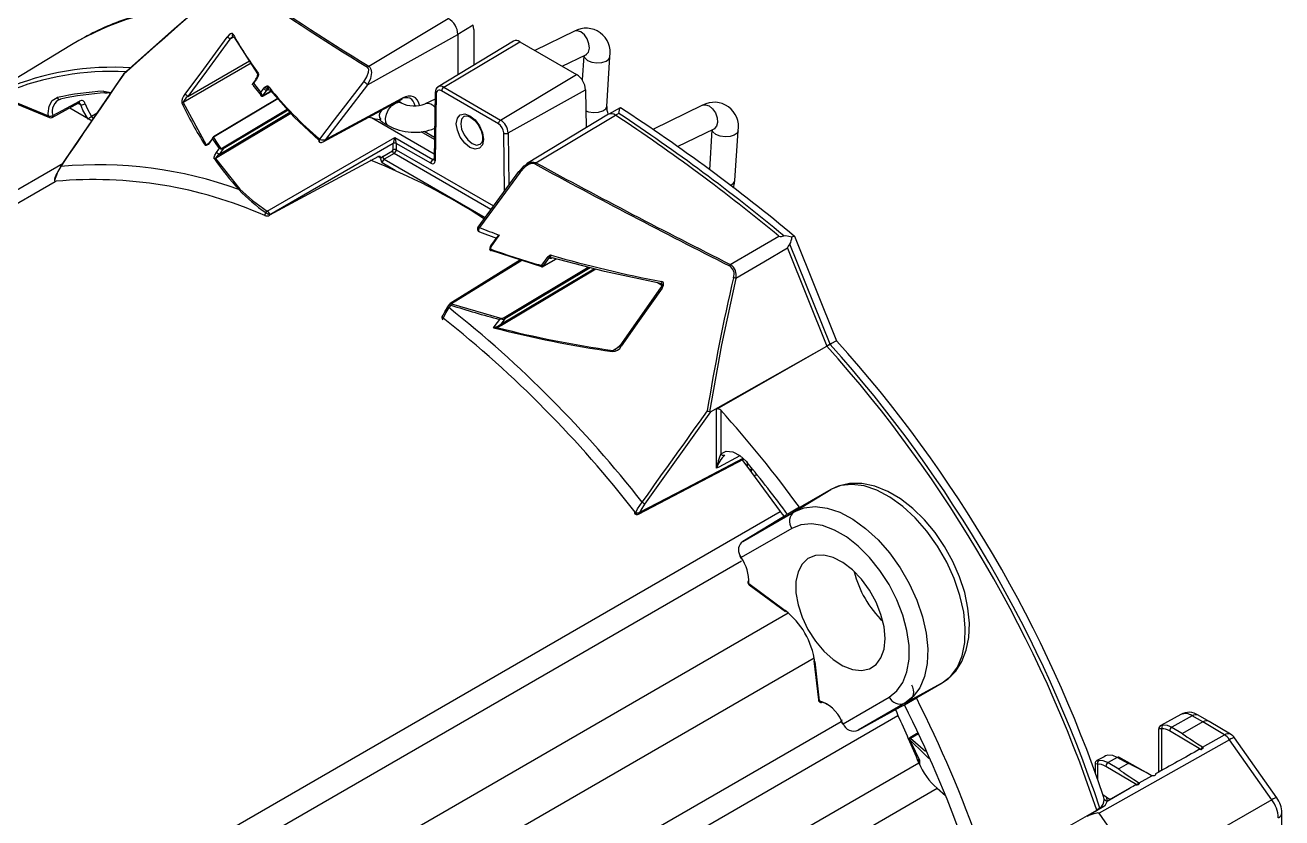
# Model space of a CAD drawing. Extents: x 6 to 134, y 1 to 99.
# Drawn here: x 29.22 to 35.22, y 20.94 to 24.72 of the extents above; entities that cross this region are included whole.
import ezdxf

# ---------------------------------------------------------------- set-up
doc = ezdxf.new("R2010")
doc.units = 0
doc.header["$MEASUREMENT"] = 0
doc.layers.add('OBJECT', color=7, linetype='CONTINUOUS')

msp = doc.modelspace()

# ---------------------------------------------------------------- linework, layer by layer
at = {"layer": 'OBJECT'}
for p, q in [((30.8625, 24.5231), (31.242, 24.7504)), ((31.3611, 24.7193), (31.2874, 24.6753)), ((31.3639, 24.6993), (31.3611, 24.7193)), ((29.5066, 24.6611), (29.4912, 24.6526)), ((30.2204, 24.6632), (30.2004, 24.6524)), ((30.3335, 24.4878), (30.2203, 24.6634)), ((30.8565, 24.4351), (31.2874, 24.6753)), ((31.5528, 24.643), (31.1944, 24.4258)), ((31.2202, 24.4234), (31.5831, 24.6403)), ((31.2874, 24.6753), (31.2874, 24.4822)), ((31.3639, 24.6993), (31.3639, 24.5285)), ((31.5831, 24.6403), (31.8544, 24.4836)), ((31.8436, 24.6904), (31.6553, 24.5986)), ((29.445, 24.6259), (28.9539, 24.3282)), ((30.3012, 24.5379), (29.9768, 24.3507)), ((29.9989, 24.3797), (30.2935, 24.5498)), ((31.7859, 24.5232), (31.8984, 24.5781)), ((31.8881, 24.573), (31.8806, 24.4581)), ((31.9977, 24.3319), (32.013, 24.5687)), ((29.3926, 24.043), (29.6975, 24.4896)), ((31.4915, 24.2668), (31.8544, 24.4836)), ((30.3094, 24.4388), (30.3247, 24.4596)), ((30.3097, 24.4337), (30.3497, 24.3832)), ((30.3733, 24.4065), (30.3561, 24.3832)), ((30.3574, 24.3812), (30.3972, 24.4034)), ((30.3585, 24.3835), (30.3946, 24.4036)), ((30.3842, 24.4125), (30.3733, 24.4065)), ((30.385, 24.4147), (30.3791, 24.411)), ((30.3832, 24.428), (30.3871, 24.4231)), ((30.8565, 24.4351), (30.656, 24.1739)), ((31.4811, 24.2485), (31.2098, 24.4052)), ((31.2202, 24.4234), (31.4915, 24.2668)), ((31.5276, 24.205), (31.8968, 24.411)), ((31.8968, 24.411), (31.8996, 24.2295)), ((29.1535, 24.3618), (29.3348, 24.2866)), ((29.1583, 24.3541), (29.3396, 24.2788)), ((29.3523, 24.2795), (29.4798, 24.348)), ((29.4896, 24.3396), (29.4752, 24.3455)), ((29.9768, 24.3507), (30.0875, 24.149)), ((30.4284, 24.3689), (30.1227, 24.1863)), ((30.4294, 24.3678), (30.1252, 24.1861)), ((30.6444, 24.1624), (31.0192, 24.364)), ((30.656, 24.1739), (31.0225, 24.3709)), ((31.0173, 24.3492), (31.0049, 24.3563)), ((31.1794, 24.3666), (31.1316, 24.3433)), ((31.1799, 24.3973), (31.175, 24.0786)), ((31.1843, 24.391), (31.1794, 24.0722)), ((29.436, 24.3244), (29.5427, 24.2628)), ((29.5675, 24.2992), (29.5405, 24.2833)), ((29.5405, 24.2833), (29.5491, 24.2712)), ((30.4907, 24.2985), (30.1313, 24.0838)), ((30.1485, 24.1023), (30.4859, 24.3039)), ((30.1644, 24.1347), (30.4727, 24.3189)), ((30.4774, 24.3135), (30.168, 24.1286)), ((30.9223, 24.3108), (30.9213, 24.3113)), ((32.0066, 24.2944), (31.6156, 24.0573)), ((31.6595, 24.063), (32.04, 24.2898)), ((32.0621, 24.3248), (32.0074, 24.2948)), ((32.0552, 24.2983), (32.04, 24.2898)), ((32.4553, 24.3373), (32.2175, 24.2214)), ((31.1754, 24.1039), (30.8755, 24.277)), ((30.93, 24.2552), (30.9282, 24.2564)), ((30.93, 24.2552), (30.9548, 24.2409)), ((32.3358, 24.14), (32.5101, 24.225)), ((30.1024, 24.1578), (30.1217, 24.1841)), ((30.3779, 23.8323), (30.9867, 24.1837)), ((30.6275, 24.1621), (30.6271, 24.1624)), ((30.629, 24.175), (30.63, 24.1744)), ((30.9867, 24.1837), (31.1686, 24.0787)), ((31.1765, 24.1741), (31.1125, 24.2111)), ((31.1264, 24.2135), (31.1767, 24.1844)), ((31.5107, 23.9295), (31.5066, 24.2049)), ((31.5276, 24.205), (31.5313, 23.9577)), ((32.4997, 24.2199), (32.4874, 24.0294)), ((32.6093, 23.9788), (32.6247, 24.2156)), ((30.0875, 24.149), (30.0974, 24.1549)), ((30.168, 24.1286), (30.1485, 24.1023)), ((30.9796, 24.1551), (30.3906, 23.8151)), ((30.9297, 24.0925), (30.9761, 24.1193)), ((30.9832, 24.107), (30.9368, 24.0802)), ((30.9761, 24.1193), (30.9796, 24.1253)), ((30.9796, 24.1253), (30.9796, 24.1551)), ((31.4454, 23.8402), (30.9832, 24.107)), ((31.1582, 24.0604), (30.9937, 24.1554)), ((30.9937, 24.1551), (30.9937, 24.1252)), ((30.9937, 24.1252), (31.4579, 23.8572)), ((31.3949, 24.1511), (31.3964, 24.152)), ((20.8866, 19.1435), (29.405, 24.0611)), ((30.1313, 24.0838), (30.248, 23.9376)), ((30.9085, 24.0931), (30.3897, 23.8128)), ((30.9191, 24.0866), (30.9052, 24.0924)), ((30.9191, 24.0824), (30.9191, 24.0866)), ((30.9892, 24.0257), (30.926, 24.0621)), ((30.9368, 24.0802), (31.4179, 23.8025)), ((31.1686, 24.0787), (31.1751, 24.0827)), ((29.372, 24.0039), (29.3754, 24.0117)), ((31.5774, 24.0208), (31.3837, 23.7557)), ((20.9051, 19.0892), (29.3664, 23.9739)), ((30.3718, 23.8248), (30.3712, 23.8252)), ((30.3777, 23.8324), (30.3779, 23.8323)), ((31.3834, 23.7559), (31.3835, 23.756)), ((31.3912, 23.734), (31.4713, 23.703)), ((31.4453, 23.6673), (31.475, 23.7081)), ((33.0957, 23.2125), (32.8951, 23.711)), ((31.6883, 23.5666), (31.4473, 23.6439)), ((32.8604, 23.6553), (33.0485, 23.188)), ((33.0635, 23.1969), (32.8711, 23.6748)), ((31.5871, 23.5991), (31.2503, 23.3908)), ((31.5928, 23.5972), (31.258, 23.3902)), ((31.5089, 23.3249), (31.9095, 23.5642)), ((31.919, 23.5617), (31.5125, 23.3188)), ((31.6908, 23.5663), (31.7583, 23.6039)), ((31.6919, 23.5686), (31.7562, 23.6045)), ((31.7372, 23.6086), (31.7346, 23.6071)), ((31.4929, 23.2924), (31.9361, 23.5572)), ((31.9457, 23.5547), (31.4965, 23.2863)), ((32.2604, 23.4775), (32.2393, 23.4897)), ((31.2463, 23.3867), (31.2373, 23.3744)), ((31.254, 23.384), (31.2451, 23.3717)), ((31.2461, 23.3869), (31.2461, 23.3868)), ((31.258, 23.3902), (31.4978, 23.3206)), ((31.2147, 23.3239), (31.2172, 23.3222)), ((31.5125, 23.3188), (31.4929, 23.2924)), ((32.0265, 23.1674), (32.0575, 23.1865)), ((32.4935, 22.8755), (33.0485, 23.188)), ((33.0671, 23.1988), (33.0485, 23.188)), ((33.0635, 23.1969), (33.0485, 23.188)), ((33.0637, 23.1965), (33.0485, 23.188)), ((33.0637, 23.1965), (33.0671, 23.1988)), ((33.0671, 23.1988), (33.0678, 23.1991)), ((32.4935, 22.8755), (32.1777, 22.4351)), ((32.5213, 22.6056), (32.5213, 22.8874)), ((32.5423, 22.8819), (32.5423, 22.675)), ((32.6322, 22.6656), (32.5319, 22.6112)), ((32.1486, 22.387), (32.6529, 22.6503)), ((32.5319, 22.6112), (32.5213, 22.6056)), ((32.6697, 22.6116), (32.6697, 22.6289)), ((32.6907, 22.6028), (32.6919, 22.6034)), ((32.6891, 22.5971), (32.6848, 22.5919)), ((32.6945, 22.6001), (32.6891, 22.5971)), ((32.7135, 22.5766), (32.7013, 22.57)), ((33.0666, 22.5039), (32.879, 22.3956)), ((32.8927, 22.3985), (33.0666, 22.5039)), ((22.3187, 16.3338), (32.8256, 22.3993)), ((32.6466, 22.2564), (32.8927, 22.3985)), ((32.862, 22.387), (32.6466, 22.2564)), ((32.918, 22.4194), (32.862, 22.387)), ((32.9025, 22.41), (32.918, 22.4194)), ((32.8804, 22.3187), (32.639, 22.1793)), ((32.633, 22.1902), (32.639, 22.1793)), ((22.4274, 16.2683), (32.6402, 22.164)), ((32.6753, 22.0559), (32.8486, 21.9278)), ((32.677, 22.05), (32.8503, 21.9218)), ((22.7061, 16.0518), (32.8638, 21.9157)), ((22.7894, 15.8141), (32.9877, 21.7014)), ((32.9863, 21.6863), (33.0073, 21.5011)), ((32.9906, 21.6819), (33.0116, 21.4967)), ((33.4202, 21.4848), (33.5985, 21.5826)), ((33.4353, 21.4884), (33.5985, 21.5826)), ((33.1251, 21.3871), (33.345, 21.514)), ((33.1977, 21.3563), (33.3996, 21.4671)), ((33.4202, 21.4848), (33.1978, 21.3563)), ((33.1978, 21.3563), (33.3997, 21.4671)), ((33.3997, 21.4671), (33.4189, 21.4777)), ((33.4189, 21.4777), (33.4749, 21.51)), ((33.4749, 21.51), (33.4605, 21.5021)), ((22.2744, 15.011), (33.3873, 21.4263)), ((34.7364, 21.4308), (34.6415, 21.3787)), ((34.7905, 21.425), (34.6937, 21.3711)), ((34.842, 21.3953), (34.7905, 21.425)), ((34.8712, 21.3979), (34.8197, 21.4276)), ((22.5115, 15.2761), (33.1163, 21.3981)), ((33.1151, 21.4004), (33.1224, 21.3863)), ((33.4828, 21.3441), (33.443, 21.3199)), ((34.6298, 21.3594), (34.6298, 21.1556)), ((34.6417, 21.3785), (34.6519, 21.3817)), ((34.6466, 21.165), (34.6466, 21.362)), ((34.8315, 21.2638), (34.6827, 21.3527)), ((34.6937, 21.3711), (34.7443, 21.3408)), ((34.842, 21.3953), (34.7443, 21.3408)), ((34.9448, 21.3342), (34.842, 21.3953)), ((34.9741, 21.3367), (34.8714, 21.3977)), ((33.4474, 21.3187), (33.4845, 21.3406)), ((33.4474, 21.3187), (33.5191, 21.256)), ((34.9691, 21.3108), (34.3462, 20.9596)), ((34.8403, 21.2752), (34.9448, 21.3342)), ((35.1712, 21.0246), (34.9691, 21.3108)), ((35.1946, 21.0335), (34.9925, 21.3197)), ((34.3701, 21.2297), (34.336, 21.211)), ((34.4336, 21.2262), (34.3896, 21.2017)), ((34.4861, 21.1969), (34.4336, 21.2262)), ((34.5971, 21.1397), (34.4408, 21.227)), ((34.8391, 21.2761), (34.8403, 21.2752)), ((22.3357, 14.7632), (33.4868, 21.2006)), ((33.4862, 21.2139), (33.4862, 21.2022)), ((33.4906, 21.213), (33.4906, 21.192)), ((34.3275, 21.1973), (34.3275, 21.1547)), ((34.3402, 21.1205), (34.3402, 21.1933)), ((34.5264, 21.0951), (34.3786, 21.1833)), ((34.3896, 21.2017), (34.4403, 21.1714)), ((34.4861, 21.1969), (34.4403, 21.1714)), ((34.5351, 21.1067), (34.5375, 21.1045)), ((34.5375, 21.1045), (34.5987, 21.139)), ((34.5987, 21.139), (34.5953, 21.1403)), ((28.7786, 18.3107), (33.5738, 21.0789)), ((33.5738, 21.0789), (33.6144, 21.0445)), ((34.3646, 21.0499), (34.3796, 21.0383)), ((34.3846, 21.0183), (34.4949, 21.0805)), ((34.4022, 21.0289), (34.4949, 21.0805)), ((34.3525, 20.9851), (34.3354, 20.975)), ((34.3707, 21.0266), (34.3671, 21.0392)), ((34.3846, 21.0183), (34.3748, 20.9954)), ((34.3796, 21.0383), (34.3846, 21.0183)), ((34.3796, 21.0383), (34.3952, 21.029)), ((34.3952, 21.029), (34.4022, 21.0289)), ((35.1712, 21.0246), (34.5511, 20.6694)), ((34.2899, 20.9459), (34.3354, 20.975)), ((34.5511, 20.6694), (34.3462, 20.9596)), ((35.2185, 20.7787), (35.2185, 20.962))]:
    msp.add_line(p, q, dxfattribs=at)
at = {"layer": 'OBJECT', "flags": 128}
for points in [[(29.6933, 24.4877), (29.9347, 24.7018), (30.18, 24.9163)], [(29.986, 24.3893), (30.0752, 24.5101), (30.1876, 24.662)], [(30.2004, 24.6524), (30.0881, 24.5005), (29.9989, 24.3797)], [(30.2145, 24.677), (30.2128, 24.6788), (30.2102, 24.6796), (30.2072, 24.6791), (30.203, 24.6771), (30.1967, 24.6723), (30.1876, 24.662)], [(31.8984, 24.5781), (31.8998, 24.5788), (31.9105, 24.5904), (31.9152, 24.6087), (31.9132, 24.6309), (31.9047, 24.6536), (31.8911, 24.6733), (31.8744, 24.6871), (31.8573, 24.6928), (31.8436, 24.6904)], [(30.8625, 24.5231), (30.8683, 24.5181), (30.8729, 24.5094), (30.8752, 24.4936), (30.8704, 24.4652), (30.8565, 24.4351)], [(31.8884, 24.5732), (31.893, 24.5627), (31.9066, 24.5513)], [(31.8984, 24.5781), (31.9026, 24.5798), (31.9028, 24.5799)], [(31.9066, 24.5513), (31.9269, 24.5431), (31.9508, 24.5395), (31.9746, 24.541), (31.9949, 24.5472), (32.0084, 24.5574), (32.013, 24.5687)], [(29.6933, 24.4877), (29.693, 24.4875), (29.6939, 24.4862), (29.6942, 24.486), (29.6943, 24.4859)], [(30.3264, 24.4609), (30.3146, 24.445), (30.3131, 24.4428)], [(30.3354, 24.4902), (30.3366, 24.4867), (30.3363, 24.482), (30.3337, 24.4735), (30.3264, 24.4609)], [(30.8392, 24.4488), (30.8542, 24.4728), (30.862, 24.4953), (30.8625, 24.5076), (30.8602, 24.5144), (30.8565, 24.5181)], [(29.5984, 24.4044), (29.6314, 24.3983), (29.6341, 24.3967)], [(30.3087, 24.4341), (30.3082, 24.4357), (30.3083, 24.4377), (30.3094, 24.4398), (30.3116, 24.4419), (30.3122, 24.4423), (30.3126, 24.4426), (30.3128, 24.4427), (30.3129, 24.4427), (30.3129, 24.4428), (30.313, 24.4428), (30.3131, 24.4428)], [(30.3131, 24.4428), (30.3348, 24.4141), (30.3475, 24.3978)], [(30.3475, 24.3978), (30.3593, 24.4136), (30.3609, 24.4158)], [(30.3609, 24.4158), (30.3672, 24.4231), (30.3673, 24.4232)], [(30.3673, 24.4232), (30.3712, 24.4265), (30.3755, 24.429)], [(30.3791, 24.411), (30.3791, 24.4109), (30.3733, 24.4065)], [(30.3755, 24.429), (30.3777, 24.4297), (30.3797, 24.4298)], [(30.3777, 24.4212), (30.3793, 24.4184), (30.3811, 24.4161), (30.3828, 24.4148), (30.3841, 24.4144), (30.385, 24.4147)], [(30.3797, 24.4298), (30.3817, 24.4292), (30.3832, 24.428)], [(30.3923, 24.4096), (30.3895, 24.4093), (30.387, 24.4098), (30.385, 24.4112), (30.3838, 24.4131), (30.3834, 24.4155), (30.3838, 24.4182), (30.3851, 24.4208), (30.3871, 24.4231)], [(30.6257, 24.169), (30.5048, 24.2827), (30.3923, 24.4096)], [(30.629, 24.175), (30.6997, 24.2672), (30.8392, 24.4488)], [(29.3348, 24.2866), (29.3338, 24.2972), (29.3373, 24.3334), (29.3516, 24.3598), (29.3763, 24.3739)], [(29.3556, 24.2883), (29.4199, 24.3227), (29.4833, 24.357)], [(29.4801, 24.3477), (29.4809, 24.3482), (29.4819, 24.3485), (29.4819, 24.3485)], [(29.5099, 24.3447), (29.5185, 24.3213), (29.5405, 24.2833), (29.5405, 24.2833)], [(29.6318, 24.3934), (29.614, 24.3968), (29.614, 24.3968), (29.614, 24.3968)], [(30.3487, 24.3819), (30.3483, 24.3823), (30.3478, 24.3829)], [(30.3561, 24.3832), (30.3572, 24.3831), (30.3585, 24.3835)], [(30.9548, 24.2409), (30.9524, 24.2425), (30.944, 24.255), (30.942, 24.2736), (30.9466, 24.2954), (30.9573, 24.3172), (30.9723, 24.3357), (30.9894, 24.3479), (31.006, 24.3521), (31.0168, 24.3494)], [(29.5241, 24.2707), (29.4994, 24.3133), (29.4896, 24.3396)], [(31.2802, 24.2493), (31.2852, 24.2753), (31.2993, 24.2916), (31.3205, 24.2957), (31.3454, 24.287), (31.3704, 24.2669), (31.3915, 24.2383), (31.4057, 24.2057), (31.4106, 24.174), (31.4057, 24.1481), (31.3915, 24.1318), (31.3704, 24.1277), (31.3454, 24.1364), (31.3205, 24.1565), (31.2993, 24.185), (31.2852, 24.2176), (31.2802, 24.2493)], [(31.3171, 24.2845), (31.3054, 24.271), (31.3012, 24.2492)], [(31.3176, 24.284), (31.3201, 24.2859), (31.3333, 24.2863), (31.3497, 24.2794), (31.3686, 24.2642), (31.3859, 24.2423), (31.3868, 24.2406)], [(31.8983, 24.3109), (31.9115, 24.3063), (31.9354, 24.3027), (31.9593, 24.3041), (31.9795, 24.3104), (31.993, 24.3206), (31.9977, 24.3319)], [(32.0552, 24.2983), (32.0552, 24.2985), (32.0566, 24.3064), (32.0609, 24.3228), (32.0641, 24.3247)], [(32.4553, 24.3373), (32.4689, 24.3397), (32.4861, 24.334), (32.5027, 24.3202), (32.5163, 24.3005), (32.5248, 24.2778), (32.5269, 24.2556), (32.5222, 24.2373), (32.5115, 24.2257), (32.5101, 24.225)], [(31.3012, 24.2492), (31.3054, 24.2227), (31.3172, 24.1954), (31.3349, 24.1715), (31.3558, 24.1546), (31.3767, 24.1474), (31.3945, 24.1508), (31.3949, 24.1511)], [(31.3868, 24.2406), (31.399, 24.2163), (31.4056, 24.1904), (31.4053, 24.1691), (31.4, 24.1558), (31.3954, 24.1524)], [(32.5101, 24.225), (32.5143, 24.2267), (32.5144, 24.2268)], [(30.1179, 24.178), (30.1062, 24.1621), (30.1039, 24.1591)], [(30.1501, 24.1307), (30.1342, 24.1536), (30.1179, 24.178)], [(30.1252, 24.1861), (30.1222, 24.1836), (30.1218, 24.1831)], [(30.1218, 24.1831), (30.1396, 24.1564), (30.1561, 24.1324)], [(30.1227, 24.1863), (30.1227, 24.1863), (30.1227, 24.1864)], [(30.6271, 24.1624), (30.6267, 24.1627), (30.6256, 24.1646), (30.6253, 24.167), (30.6258, 24.1697), (30.627, 24.1725), (30.629, 24.175)], [(30.6266, 24.1629), (30.628, 24.1617), (30.6289, 24.1613)], [(30.6288, 24.1611), (30.628, 24.1618), (30.627, 24.1636), (30.6267, 24.166), (30.6272, 24.1688), (30.6283, 24.1717), (30.63, 24.1744)], [(32.5183, 24.1982), (32.5047, 24.2096), (32.5001, 24.2201)], [(32.6247, 24.2156), (32.62, 24.2043), (32.6065, 24.1941), (32.5863, 24.1879), (32.5624, 24.1864), (32.5385, 24.19), (32.5183, 24.1982)], [(30.1039, 24.1591), (30.096, 24.1501), (30.0908, 24.1462), (30.0875, 24.1448), (30.0854, 24.1444), (30.0834, 24.1449), (30.082, 24.1462)], [(30.0875, 24.149), (30.0874, 24.1485), (30.0875, 24.1483), (30.0877, 24.1482), (30.088, 24.1481), (30.0884, 24.1482), (30.089, 24.1484), (30.0909, 24.1493), (30.0914, 24.1496)], [(30.1261, 24.081), (30.1256, 24.0819), (30.1249, 24.0852), (30.1254, 24.0901), (30.1286, 24.0991), (30.136, 24.1117)], [(30.136, 24.1117), (30.1478, 24.1276), (30.1501, 24.1307)], [(30.9085, 24.0931), (30.912, 24.0943), (30.9151, 24.094), (30.9175, 24.0922), (30.9188, 24.0891), (30.9191, 24.0866)], [(31.175, 24.0786), (31.1748, 24.0768), (31.1748, 24.0767)], [(31.5784, 24.0183), (31.6035, 24.0485), (31.6226, 24.0611), (31.639, 24.0663), (31.6496, 24.0664), (31.6581, 24.0638), (31.6595, 24.063)], [(31.6544, 24.0575), (31.6533, 24.0581), (31.6469, 24.0596), (31.6385, 24.059), (31.6248, 24.0541), (31.6081, 24.0433), (31.5845, 24.0185)], [(31.5845, 24.0185), (31.5671, 23.9947), (31.4974, 23.8992), (31.391, 23.7533)], [(31.577, 24.0211), (31.5771, 24.0212), (31.5777, 24.0214), (31.5788, 24.0212), (31.5803, 24.0207), (31.5823, 24.0198), (31.5845, 24.0185)], [(30.248, 23.9376), (30.3078, 23.8834), (30.3777, 23.8324)], [(32.6022, 23.9437), (32.6081, 23.9662), (32.6093, 23.9788)], [(30.3663, 23.8107), (30.3698, 23.8215), (30.3712, 23.8252)], [(30.3906, 23.8151), (30.3903, 23.8144), (30.3897, 23.8128)], [(31.3835, 23.756), (31.3835, 23.756), (31.3841, 23.7563), (31.3852, 23.7561), (31.3868, 23.7555), (31.3888, 23.7546), (31.391, 23.7533)], [(31.3902, 23.7332), (31.3887, 23.7343), (31.3876, 23.7368), (31.3873, 23.7404), (31.3878, 23.7446), (31.3891, 23.749), (31.391, 23.7533)], [(31.3908, 23.733), (31.3905, 23.7331), (31.3902, 23.7332)], [(31.4845, 23.7182), (31.4787, 23.7103), (31.4555, 23.6784), (31.4474, 23.6672)], [(32.5872, 23.5778), (32.7126, 23.6508), (32.8192, 23.7129)], [(32.8426, 23.7147), (32.8525, 23.7151), (32.8805, 23.7091)], [(32.8805, 23.7091), (32.8904, 23.7123), (32.8949, 23.711)], [(31.445, 23.6681), (31.4423, 23.6642), (31.4397, 23.6578), (31.4392, 23.6521), (31.4402, 23.6483), (31.4423, 23.6454), (31.4456, 23.6434), (31.4457, 23.6434)], [(31.4474, 23.6672), (31.4432, 23.6589), (31.4427, 23.6561), (31.443, 23.6533), (31.4438, 23.6516), (31.4452, 23.6504), (31.4459, 23.65)], [(31.4457, 23.6433), (31.4452, 23.6437), (31.4449, 23.6445), (31.4448, 23.6457), (31.4449, 23.6471), (31.4453, 23.6486), (31.4459, 23.65)], [(31.4473, 23.6439), (31.4465, 23.6434), (31.4458, 23.6433), (31.4457, 23.6433)], [(31.7331, 23.6219), (31.7321, 23.6207), (31.7304, 23.6179), (31.7295, 23.6151), (31.7294, 23.6124), (31.7304, 23.6102), (31.7324, 23.6088), (31.7328, 23.6087)], [(32.8604, 23.6553), (32.7469, 23.5892), (32.6135, 23.5115)], [(32.8711, 23.6748), (32.8665, 23.6694), (32.8636, 23.6655), (32.8618, 23.6625), (32.8604, 23.659), (32.8601, 23.6575), (32.8602, 23.6561), (32.8604, 23.6553)], [(31.687, 23.5659), (31.6866, 23.5662), (31.6863, 23.567), (31.6862, 23.5682), (31.6863, 23.5695), (31.6866, 23.5711), (31.6871, 23.5725)], [(31.6871, 23.5725), (31.693, 23.5804), (31.7189, 23.6153)], [(31.7237, 23.6114), (31.7071, 23.589), (31.6919, 23.5686)], [(31.7346, 23.6071), (31.7307, 23.6057), (31.7273, 23.606), (31.7249, 23.608), (31.7237, 23.6114)], [(31.7328, 23.6087), (31.7351, 23.6084), (31.7382, 23.6092)], [(31.7346, 23.6071), (31.7347, 23.6079), (31.7349, 23.6085)], [(32.2616, 23.4849), (31.9867, 23.5439), (31.7382, 23.6092)], [(32.6135, 23.5115), (32.5456, 23.1951), (32.4874, 22.8747)], [(32.0618, 23.1889), (32.1479, 23.3114), (32.2564, 23.4656)], [(32.2618, 23.4646), (32.1533, 23.3104), (32.0673, 23.1878)], [(32.2598, 23.4833), (32.2604, 23.4832), (32.2606, 23.4831), (32.2607, 23.483), (32.2608, 23.483), (32.2609, 23.4828), (32.261, 23.4821), (32.2611, 23.4808), (32.2607, 23.4783), (32.2591, 23.4737), (32.2552, 23.4674)], [(32.2618, 23.4646), (32.2686, 23.4789), (32.2693, 23.4843), (32.2683, 23.4897), (32.2663, 23.4928), (32.2633, 23.4951), (32.2599, 23.4962)], [(31.254, 23.384), (31.2516, 23.3853), (31.2496, 23.3863), (31.248, 23.3869), (31.2468, 23.3871), (31.2461, 23.3869), (31.2461, 23.3869)], [(31.2165, 23.314), (31.2159, 23.3148), (31.2155, 23.3162), (31.2156, 23.3179), (31.2162, 23.32), (31.2172, 23.3222)], [(31.2451, 23.3717), (31.23, 23.3486), (31.2172, 23.3222)], [(31.2179, 23.336), (31.2255, 23.3513), (31.2385, 23.3718)], [(31.2371, 23.3746), (31.2372, 23.3747), (31.2379, 23.3749), (31.2391, 23.3747), (31.2407, 23.374), (31.2427, 23.373), (31.2451, 23.3717)], [(31.4978, 23.3206), (31.5007, 23.3213), (31.5089, 23.3249)], [(31.2134, 23.3173), (31.2148, 23.3156), (31.2166, 23.3142)], [(31.4578, 23.2759), (31.4755, 23.2997), (31.4762, 23.3007), (31.4873, 23.3157)], [(31.4578, 23.2759), (31.458, 23.276), (31.4711, 23.281)], [(31.4711, 23.281), (31.4781, 23.2837), (31.4929, 23.2924)], [(31.4965, 23.2863), (31.4801, 23.2791), (31.472, 23.2773)], [(33.0949, 23.2122), (33.0953, 23.2128), (33.0879, 23.2099), (33.0726, 23.2018), (33.0678, 23.1991)], [(32.0605, 23.1908), (32.057, 23.1858), (32.0434, 23.1745)], [(32.5213, 22.8874), (32.5319, 22.8935), (33.0485, 23.188)], [(32.5423, 22.675), (32.5682, 22.687), (32.599, 22.6837), (32.6322, 22.6664), (32.664, 22.6372), (32.6682, 22.6323)], [(32.1564, 22.3965), (32.4099, 22.5289), (32.6491, 22.6538)], [(32.6425, 22.6467), (32.6891, 22.5861), (32.8256, 22.3993)], [(32.6682, 22.6323), (32.667, 22.6298), (32.6676, 22.6286), (32.6699, 22.6289), (32.6735, 22.6306)], [(33.5985, 21.5826), (33.6386, 21.6142), (33.6704, 21.6575), (33.693, 21.7112), (33.7057, 21.7741), (33.7083, 21.8443), (33.7006, 21.9199), (33.6829, 21.9989), (33.6556, 22.0791), (33.6195, 22.1583), (33.5756, 22.2343), (33.525, 22.3052), (33.4692, 22.3689), (33.4097, 22.4238), (33.3481, 22.4682), (33.286, 22.5011), (33.2252, 22.5215), (33.1673, 22.5288), (33.114, 22.5229), (33.0666, 22.5039)], [(33.5993, 21.5831), (33.6261, 21.6013), (33.6631, 21.6384), (33.692, 21.6839), (33.7128, 21.7375), (33.7248, 21.7986), (33.7277, 21.8661), (33.7211, 21.938), (33.7054, 22.0124), (33.6811, 22.0872), (33.6489, 22.161), (33.6095, 22.232), (33.564, 22.2988), (33.5131, 22.3598), (33.4579, 22.4138), (33.3995, 22.4593), (33.3387, 22.4952), (33.2766, 22.5202), (33.2149, 22.5331), (33.1555, 22.5331), (33.1012, 22.5202), (33.0674, 22.5043)], [(32.1371, 22.3943), (32.1452, 22.4114), (32.1661, 22.4442)], [(32.1777, 22.4351), (32.1602, 22.4051), (32.1564, 22.3965)], [(32.8927, 22.3985), (32.9397, 22.4173), (32.9926, 22.4232), (33.05, 22.4159), (33.1103, 22.3957), (33.1719, 22.3631), (33.233, 22.319), (33.2921, 22.2646), (33.3474, 22.2014), (33.3975, 22.1311), (33.4411, 22.0557), (33.4769, 21.9771), (33.504, 21.8976), (33.5215, 21.8193), (33.5292, 21.7443), (33.5266, 21.6746), (33.514, 21.6123), (33.4916, 21.559), (33.46, 21.5161), (33.4202, 21.4848)], [(32.1413, 22.3852), (32.1411, 22.3852), (32.1401, 22.3856), (32.1392, 22.3866), (32.1384, 22.388), (32.1378, 22.3898), (32.1373, 22.392), (32.1371, 22.3943)], [(32.8256, 22.3993), (32.8348, 22.3867), (32.8444, 22.3749)], [(33.345, 21.514), (33.3818, 21.5434), (33.4104, 21.5842), (33.43, 21.635), (33.4399, 21.6944), (33.4399, 21.7605), (33.43, 21.8314), (33.4104, 21.9048), (33.3818, 21.9786), (33.345, 22.0505), (33.3011, 22.1183), (33.2515, 22.18), (33.1977, 22.2337), (33.1413, 22.2777), (33.0841, 22.3108), (33.0277, 22.3318), (32.9739, 22.3403), (32.9243, 22.3358), (32.8804, 22.3187)], [(32.6322, 22.1871), (32.6372, 22.177), (32.6389, 22.1745)], [(33.3259, 21.7933), (33.3209, 21.8491), (33.3062, 21.908), (33.2824, 21.9674), (33.2507, 22.0243), (33.2126, 22.0762), (33.1697, 22.1207), (33.1242, 22.1555), (33.0782, 22.1792), (33.0338, 22.1906), (32.993, 22.1892), (32.9579, 22.175), (32.93, 22.1488), (32.9106, 22.1116), (32.9007, 22.0653), (32.9007, 22.0121), (32.9106, 21.9544), (32.93, 21.8949), (32.9579, 21.8364), (32.993, 21.7816), (33.0338, 21.7332), (33.0782, 21.6933), (33.1242, 21.6638), (33.1697, 21.6462), (33.2126, 21.6412), (33.2507, 21.649), (33.2824, 21.6693), (33.3062, 21.7012), (33.3209, 21.7432), (33.3259, 21.7933)], [(33.06, 21.4728), (33.0384, 21.4853), (33.0252, 21.4891)], [(33.4605, 21.5021), (33.4476, 21.495), (33.4355, 21.4885), (33.4353, 21.4884)], [(33.1202, 21.4038), (33.1169, 21.4018), (33.1153, 21.4006), (33.1156, 21.4003), (33.1179, 21.4011)], [(33.3758, 21.4544), (33.381, 21.4407), (33.3873, 21.4263)], [(34.6428, 21.3784), (34.6384, 21.3768), (34.6314, 21.368), (34.6303, 21.3595)], [(34.6466, 21.362), (34.6338, 21.3619), (34.6305, 21.3595)], [(34.6519, 21.3817), (34.6711, 21.3806), (34.6937, 21.3711)], [(33.4406, 21.3123), (33.441, 21.3121), (33.4419, 21.3122)], [(33.4419, 21.3122), (33.4695, 21.2567), (33.4906, 21.213)], [(33.5349, 21.2215), (33.5139, 21.2421), (33.442, 21.3123)], [(34.3881, 21.2367), (34.3778, 21.2335), (34.3702, 21.2294)], [(34.4336, 21.2262), (34.4121, 21.2351), (34.3881, 21.2367)], [(34.8403, 21.2752), (34.8417, 21.2732), (34.8419, 21.271), (34.841, 21.2687), (34.8387, 21.2666), (34.8352, 21.2651), (34.831, 21.2644), (34.8267, 21.2648), (34.826, 21.2649)], [(33.4851, 21.2178), (33.4859, 21.216), (33.4859, 21.214)], [(33.4858, 21.217), (33.4858, 21.217), (33.4869, 21.2157), (33.4901, 21.2133), (33.4906, 21.213)], [(33.4906, 21.213), (33.4902, 21.213), (33.4875, 21.213), (33.4862, 21.2137), (33.4862, 21.2139)], [(34.3402, 21.1933), (34.3303, 21.1952), (34.3277, 21.1973)], [(34.3361, 21.2108), (34.3377, 21.2115), (34.3455, 21.2131)], [(34.3455, 21.2131), (34.3646, 21.212), (34.3896, 21.2017)], [(34.5375, 21.1045), (34.5382, 21.1023), (34.5376, 21.1), (34.5358, 21.0979), (34.5327, 21.0961), (34.5287, 21.0952), (34.5243, 21.0951), (34.5219, 21.0955)], [(34.5953, 21.1403), (34.5964, 21.1401), (34.5971, 21.1397)], [(34.5995, 21.1389), (34.5982, 21.1392), (34.5971, 21.1397)], [(34.6152, 21.1475), (34.6157, 21.1452), (34.615, 21.1429), (34.6129, 21.1408), (34.6096, 21.1391), (34.6055, 21.1383), (34.6011, 21.1385), (34.5987, 21.139)], [(34.6107, 21.1397), (34.6107, 21.1397), (34.6104, 21.1395), (34.6093, 21.1391), (34.6076, 21.1386), (34.6063, 21.1385)], [(34.3525, 20.9851), (34.3503, 20.985), (34.35, 20.9849)], [(34.3748, 20.9954), (34.3576, 20.9875), (34.3525, 20.9851)], [(33.7784, 20.6549), (33.8206, 20.6792), (33.9683, 20.7641), (34.3354, 20.975)]]:
    msp.add_lwpolyline(points, dxfattribs=at)
at = {"layer": 'OBJECT'}
for centre, radius, start, end in [((61.086, -10.729), 47.1755, 130.92926, 131.71488), ((37.1015, 34.7098), 11.9528, 234.90293, 238.50176), ((37.0465, 34.6094), 11.8311, 234.8541, 238.48703), ((30.1271, 23.4808), 1.3329, 92.98884, 120.78052), ((30.1162, 23.5492), 1.268, 107.86789, 118.7362), ((31.1964, 24.6715), 0.0911, 2.37374, 59.96084), ((31.899, 24.5887), 0.1158, 350.05477, 118.54551), ((30.1603, 24.6117), 0.0572, 45.36685, 61.46328), ((30.2432, 24.6122), 0.0587, 119.03862, 136.77815), ((30.2193, 24.6701), 0.0084, 125.14153, 203.93317), ((30.2183, 24.671), 0.00791, 213.15265, 284.41288), ((31.8531, 25.6049), 1.8831, 209.52279, 216.29679), ((31.5657, 24.6165), 0.0295, 53.67212, 115.96886), ((30.8711, 24.5067), 0.0186, 117.5912, 141.94027), ((29.6404, 23.1981), 1.3201, 86.08387, 139.65372), ((29.6316, 23.189), 1.3091, 86.8542, 137.76545), ((108.1395, -29.4358), 95.1903, 145.496157, 145.817511), ((30.2993, 24.4836), 0.0329, 317.89358, 354.40462), ((30.3244, 24.4586), 0.00297, 49.50758, 103.03192), ((30.326, 24.4615), 0.00223, 179.91386, 235.86306), ((30.3405, 24.4831), 0.00878, 125.71367, 205.86074), ((31.8045, 24.4058), 0.0924, 3.23, 57.34744), ((29.6777, 23.0043), 1.4024, 93.23836, 102.40996), ((29.6094, 24.407), 0.0112, 193.28964, 294.21467), ((30.3136, 24.4376), 0.00597, 138.32156, 212.00689), ((30.3129, 24.4369), 0.00589, 88.0539, 128.73913), ((30.3377, 24.3721), 0.0495, 43.98273, 62.04445), ((30.5181, 24.5577), 0.2021, 221.72472, 226.54111), ((30.3984, 24.4314), 0.023, 185.87734, 206.13273), ((30.3965, 24.4263), 0.0171, 168.02389, 220.94271), ((30.3954, 24.4213), 0.0138, 151.44952, 208.8222), ((31.8583, 25.6149), 1.8934, 219.01096, 229.51038), ((30.801, 24.3829), 0.0761, 43.22942, 59.91025), ((31.2089, 24.4001), 0.0292, 119.39835, 185.46873), ((31.1998, 24.3931), 0.0157, 50.56422, 187.71448), ((31.2053, 24.4032), 0.0251, 53.68274, 115.85862), ((31.2329, 24.4041), 0.0231, 123.23261, 177.34698), ((29.4146, 24.3081), 0.0623, 110.58223, 198.48436), ((29.3879, 24.3776), 0.0122, 197.51455, 293.26818), ((29.6926, 23.004), 1.3949, 93.48586, 102.41295), ((29.4754, 24.3546), 0.00831, 303.2777, 16.58975), ((29.4738, 24.3336), 0.0169, 20.65125, 61.38891), ((29.4924, 24.3418), 0.0177, 9.53216, 120.58663), ((29.4903, 24.3795), 0.04, 269.04173, 299.34363), ((30.0263, 24.3513), 0.0554, 136.70452, 183.4234), ((29.979, 24.3382), 0.0126, 99.80584, 129.46494), ((31.5377, 25.0791), 1.7289, 205.01539, 212.65309), ((30.0509, 24.3173), 0.0812, 129.80711, 155.77842), ((29.9582, 24.3381), 0.0582, 45.63702, 61.53773), ((30.3619, 24.3906), 0.0161, 153.51131, 208.5595), ((30.377, 24.4052), 0.0304, 194.23098, 226.53213), ((30.3518, 24.3852), 0.00461, 209.7873, 256.6334), ((30.352, 24.3847), 0.00437, 252.5268, 339.01873), ((30.3535, 24.3873), 0.00723, 246.87714, 302.54293), ((30.3561, 24.3833), 0.00245, 303.03026, 6.37053), ((31.0808, 24.4708), 0.1373, 242.42135, 291.71735), ((31.0153, 24.3701), 0.00731, 302.65926, 6.52681), ((31.1436, 24.3026), 0.0426, 34.18517, 105.49165), ((31.1873, 24.3977), 0.0074, 183.2222, 246.09147), ((32.5106, 24.2356), 0.1158, 350.05479, 118.54549), ((29.3431, 24.3122), 0.027, 252.0808, 297.60396), ((29.3435, 24.2867), 0.00876, 180.74251, 243.54376), ((29.3474, 24.2862), 0.0084, 306.12791, 14.59546), ((29.5807, 24.2142), 0.08, 120.1692, 135.06297), ((30.9472, 24.5295), 0.2625, 251.53346, 263.93752), ((30.9429, 24.2882), 0.0306, 132.40542, 220.17661), ((32.0841, 24.3277), 0.0865, 177.19516, 201.97754), ((32.0197, 24.2659), 0.0313, 49.57679, 114.71503), ((26.992, 16.6554), 9.1523, 50.45401, 56.52638), ((27.0025, 16.6574), 9.1603, 50.39134, 56.52451), ((27.1637, 16.8202), 8.9629, 50.25569, 56.85565), ((29.3454, 24.2927), 0.015, 247.46173, 297.84383), ((30.9863, 24.331), 0.0946, 220.43952, 232.10444), ((31.0801, 24.4639), 0.2558, 240.67072, 292.34463), ((31.5042, 24.2475), 0.0231, 123.23261, 177.34698), ((31.4511, 24.2018), 0.0555, 3.23012, 57.3472), ((31.4491, 24.2006), 0.0786, 3.2296, 57.34793), ((30.1289, 24.1748), 0.0131, 115.1214, 148.7756), ((30.1265, 24.18), 0.00882, 166.62997, 192.85935), ((30.1208, 24.1791), 0.00406, 75.01439, 134.78296), ((30.131, 24.1718), 0.0145, 129.34797, 154.80401), ((30.1237, 24.184), 0.00252, 54.2881, 112.59501), ((30.6357, 24.1743), 0.0147, 242.45891, 306.18132), ((30.6436, 24.2064), 0.0348, 246.95167, 290.99195), ((30.6266, 24.1923), 0.0347, 300.71478, 327.98768), ((31.517, 24.226), 0.0235, 243.68921, 296.89998), ((30.0904, 24.1365), 0.0129, 103.2612, 130.71149), ((30.0737, 24.1768), 0.0324, 302.99533, 328.3032), ((30.1021, 24.157), 0.00275, 48.75131, 105.13295), ((30.1764, 24.0592), 0.0514, 122.8664, 151.34481), ((30.1127, 24.0676), 0.0499, 44.12602, 62.14035), ((30.1572, 24.117), 0.0154, 93.80919, 117.39487), ((30.1496, 24.1122), 0.0185, 70.60508, 88.46427), ((30.1784, 24.1275), 0.0228, 167.73021, 174.69565), ((30.164, 24.1545), 0.0262, 251.66423, 278.79973), ((30.1566, 24.1466), 0.0142, 268.30051, 303.34695), ((30.1602, 24.1281), 0.00781, 3.66495, 57.48975), ((30.9919, 24.1202), 0.0159, 183.53018, 236.46982), ((30.9867, 24.1414), 0.0156, 63.6743, 116.88883), ((30.9866, 24.1414), 0.0154, 62.66552, 116.75696), ((30.9866, 24.1115), 0.0154, 62.66552, 116.75696), ((29.5799, 23.9242), 0.2225, 147.09941, 165.91719), ((29.5728, 22.1015), 1.9519, 69.91518, 95.28372), ((30.1346, 24.0713), 0.0129, 104.59227, 131.37077), ((31.4635, 25.0306), 1.6402, 215.37632, 221.92648), ((29.6839, 21.1124), 3.1921, 57.25754, 68.1603), ((30.9771, 24.091), 0.0587, 188.44671, 209.45919), ((30.9455, 24.0934), 0.0159, 183.53018, 236.46982), ((31.1813, 24.0594), 0.0231, 123.23377, 177.34647), ((31.1825, 24.079), 0.00742, 183.33419, 246.00326), ((31.6736, 24.0447), 0.0232, 127.5111, 146.2671), ((47.8075, 53.7814), 33.8295, 241.47855, 243.25353), ((47.6231, 53.4552), 33.4475, 241.49251, 243.28598), ((29.3903, 23.9842), 0.0269, 132.83967, 192.53582), ((29.5526, 21.9713), 2.0113, 66.1375, 95.18928), ((29.3704, 23.9813), 0.00694, 205.10653, 272.95379), ((30.2521, 23.9252), 0.013, 108.13188, 133.44073), ((30.8443, 24.5083), 0.831, 223.65871, 235.2991), ((32.5774, 23.9871), 0.033, 287.12216, 345.45333), ((30.3756, 23.8385), 0.0293, 251.57017, 298.81908), ((30.3848, 23.8195), 0.0147, 118.8579, 157.30626), ((30.3861, 23.8194), 0.0153, 122.37101, 159.12887), ((30.4441, 23.9413), 0.1371, 238.1795, 247.01761), ((30.3628, 23.8078), 0.0287, 14.58154, 58.20354), ((31.3956, 23.7472), 0.015, 143.87558, 248.69889), ((32.7687, 27.2809), 3.7871, 248.66656, 250.1781), ((31.4931, 23.7006), 0.0196, 115.9144, 157.6857), ((32.8286, 23.7448), 0.0332, 253.67211, 295.05783), ((32.8194, 23.7073), 0.0611, 327.8648, 1.66124), ((31.4451, 23.6649), 0.00333, 45.27004, 94.09978), ((32.8781, 27.692), 4.2882, 250.48938, 253.87506), ((31.7339, 23.6016), 0.0203, 92.16923, 137.5339), ((31.7529, 23.5946), 0.0337, 125.9417, 150.05584), ((33.3802, 29.3587), 5.9685, 253.98076, 259.18137), ((31.6884, 23.5707), 0.005, 253.82103, 299.12355), ((31.6742, 23.5517), 0.0245, 43.76838, 58.23117), ((31.6894, 23.5684), 0.00254, 304.14144, 5.15015), ((31.706, 23.5945), 0.0244, 43.75105, 58.25068), ((32.6166, 23.5527), 0.0387, 139.45296, 150.96864), ((32.5594, 23.5316), 0.0462, 338.41416, 59.50531), ((32.556, 23.5271), 0.0596, 344.88521, 58.35395), ((42.1873, 21.3002), 9.8375, 166.99112, 170.76357), ((32.5927, 23.4585), 0.0569, 68.58093, 80.2869), ((32.2574, 23.4673), 0.00203, 179.91912, 238.92296), ((32.2549, 23.4574), 0.00995, 46.32885, 87.18531), ((32.274, 23.4897), 0.0155, 155.24352, 204.1154), ((31.2582, 23.3781), 0.015, 121.72906, 143.98815), ((31.2537, 23.3841), 0.00752, 54.47956, 116.33501), ((31.2753, 23.3746), 0.0233, 137.73691, 156.12427), ((32.5092, 27.2395), 4.0547, 251.96693, 255.40293), ((31.2233, 23.3244), 0.012, 147.92296, 219.58509), ((31.2179, 23.3284), 0.00547, 153.28831, 234.51358), ((31.2216, 23.3276), 0.00917, 113.49609, 158.92744), ((31.2194, 23.3197), 0.00631, 137.82435, 209.09336), ((27.8472, 19.0726), 5.4236, 37.78772, 51.5847), ((31.2405, 23.3746), 0.00339, 179.49914, 233.57866), ((27.8533, 19.0825), 5.4682, 37.93543, 51.66426), ((31.5047, 23.3183), 0.00781, 3.6696, 57.48415), ((31.4781, 23.1452), 0.1323, 92.64433, 98.82186), ((32.812, 28.561), 5.4558, 255.62818, 261.70539), ((31.4892, 23.2835), 0.0183, 187.97952, 199.90493), ((32.801, 28.5282), 5.4165, 255.79639, 261.77912), ((31.5167, 23.2663), 0.0575, 109.27067, 120.80414), ((31.4985, 23.2506), 0.0661, 89.57197, 99.75432), ((31.5007, 23.2929), 0.00781, 183.67501, 237.51074), ((31.4843, 23.3142), 0.0149, 9.35989, 25.29978), ((31.4999, 23.3544), 0.0377, 268.57916, 289.42658), ((28.4547, 19.0351), 6.244, 18.7247, 41.99324), ((32.0246, 23.2107), 0.0484, 270.47407, 331.79857), ((32.0503, 23.1573), 0.0259, 156.96156, 168.9607), ((32.0213, 23.2032), 0.0362, 278.38246, 307.60484), ((32.0601, 23.1803), 0.0104, 46.50175, 86.50765), ((28.3345, 18.9661), 6.3282, 18.50825, 41.84763), ((28.3513, 18.9758), 6.3263, 18.51701, 41.84946), ((100.9941, -26.4817), 84.4455, 144.230238, 144.593166), ((32.4469, 22.7986), 0.0862, 61.95874, 69.26637), ((32.4897, 22.8807), 0.00642, 249.5273, 306.47585), ((32.5281, 22.8705), 0.0183, 38.78741, 111.85425), ((28.0788, 18.8725), 5.9999, 36.23948, 41.93218), ((32.8481, 22.5445), 0.3324, 156.88497, 169.4109), ((32.6809, 22.5491), 0.1693, 135.09267, 160.49622), ((32.5554, 22.6826), 0.0151, 210.29046, 291.81095), ((28.1009, 18.868), 5.9186, 36.46741, 39.49492), ((32.6804, 22.6231), 0.0228, 264.51468, 296.7942), ((32.6818, 22.6024), 0.00896, 324.18506, 2.59713), ((32.6833, 22.608), 0.0123, 262.63197, 297.69068), ((32.1109, 22.3615), 0.0995, 47.77323, 56.27654), ((32.1375, 22.3891), 0.00794, 120.92477, 168.07608), ((32.1404, 22.3979), 0.0127, 213.91008, 274.07117), ((32.1367, 22.3986), 0.00427, 218.75625, 274.63432), ((32.1438, 22.4213), 0.0278, 256.11567, 297.03827), ((32.1414, 22.399), 0.0138, 269.71767, 302.06712), ((32.1408, 22.4021), 0.0166, 297.35468, 340.36856), ((32.9282, 22.3522), 0.0584, 127.47286, 215.04025), ((34.2026, 20.2639), 2.5092, 121.20757, 121.83687), ((32.676, 22.2158), 0.0501, 125.87448, 210.78505), ((32.6404, 22.1761), 0.00345, 114.53754, 163.91179), ((32.4785, 22.065), 0.197, 357.36981, 35.45203), ((32.6859, 22.0621), 0.015, 173.85705, 233.51415), ((32.6787, 22.0625), 0.00771, 120.13325, 171.3743), ((32.6797, 22.0634), 0.00872, 178.62147, 239.62919), ((33.6469, 22.2248), 0.4814, 193.51261, 226.48202), ((32.6812, 22.0544), 0.00604, 165.1704, 226.57237), ((32.8545, 21.9262), 0.00604, 165.17051, 226.57339), ((32.6173, 21.6303), 0.3768, 7.8658, 52.13423), ((32.9921, 21.6877), 0.00604, 193.41135, 254.84726), ((33.3996, 21.5398), 0.0626, 304.84225, 30.60107), ((33.0222, 21.5028), 0.015, 186.48757, 258.92247), ((33.0132, 21.5025), 0.00604, 193.40996, 254.84864), ((32.9621, 21.3348), 0.1693, 23.0535, 72.98375), ((33.0221, 21.4984), 0.0106, 188.86771, 255.00871), ((33.0209, 21.4968), 0.00881, 259.74092, 299.44186), ((33.3979, 21.5387), 0.0584, 204.96125, 292.52141), ((28.0532, 18.7827), 6.0035, 19.81253, 26.66853), ((27.9535, 18.7239), 6.1846, 19.56102, 26.77542), ((27.7787, 18.8189), 6.185, 22.64858, 24.93389), ((34.7583, 21.3799), 0.0554, 54.47285, 113.27206), ((34.7762, 21.366), 0.0754, 54.75254, 121.52641), ((34.8074, 21.4006), 0.0297, 65.36012, 124.60512), ((27.5293, 18.5033), 6.2952, 27.264, 27.40764), ((33.1227, 21.3904), 0.00411, 265.19905, 305.45531), ((33.1763, 21.4067), 0.0548, 200.93425, 293.19951), ((34.6609, 21.3687), 0.0158, 124.61331, 205.35593), ((34.7053, 21.3517), 0.0226, 120.94794, 177.33331), ((33.4458, 21.3148), 0.00576, 118.09668, 206.39439), ((33.4419, 21.3123), 0.0000932, 38.25587, 230.24209), ((33.4543, 21.3074), 0.0132, 121.17831, 158.02886), ((33.4444, 21.3164), 0.00378, 36.95333, 111.42594), ((34.9617, 21.31), 0.0295, 65.0466, 124.83674), ((34.9023, 21.2656), 0.0806, 34.03819, 58.18484), ((34.9944, 21.2798), 0.04, 92.76464, 129.17187), ((34.9435, 21.2851), 0.06, 35.22511, 59.27584), ((34.4378, 21.2203), 0.00724, 66.33002, 125.65264), ((34.8318, 21.2762), 0.0117, 270.79131, 296.85211), ((34.8571, 21.261), 0.0235, 139.83748, 170.71545), ((33.7895, 21.3251), 0.3273, 202.34965, 228.76792), ((34.342, 21.1979), 0.0143, 113.57872, 182.35105), ((34.3545, 21.2), 0.0158, 124.58463, 205.09036), ((34.4013, 21.1823), 0.0227, 120.95449, 177.32676), ((34.553, 21.0916), 0.0235, 139.82632, 170.7404), ((34.5263, 21.1114), 0.0165, 255.13492, 293.92107), ((34.3245, 21.0236), 0.0463, 303.37885, 3.77699), ((34.3843, 21.0334), 0.0151, 206.47657, 271.12543), ((35.1965, 20.9936), 0.04, 92.76488, 129.17184), ((35.0445, 20.9314), 0.1573, 2.4004, 36.34929), ((35.0918, 20.9593), 0.1267, 1.2125, 35.83963), ((35.189, 20.9648), 0.0297, 295.38969, 354.62481)]:
    msp.add_arc(centre, radius, start, end, dxfattribs=at)
for centre, major_axis, ratio, start_param, end_param in [((31.0106, 24.2808), (0.0526, 0.0874), 0.588821, 5.670121, 7.061468), ((31.0211, 24.2746), (0.0601, 0.1004), 0.587369, 5.686092, 7.060086), ((30.9869, 24.1716), (0.006, 0.0204), 0.201591, 0.993541, 2.546884), ((30.9869, 24.1716), (-0.0057, 0.0204), 0.177002, 3.747478, 5.300821), ((30.9689, 24.1612), (-0.0075, 0.013), 0.591224, 3.927225, 3.944374), ((30.983, 24.1192), (0.0076, 0.013), 0.580731, 3.947306, 5.500649), ((30.976, 24.1653), (-0.0125, 0.0217), 0.577557, 3.927224, 3.944373), ((30.93, 24.0722), (0.0128, 0.0215), 0.587369, 0.811807, 1.44661), ((30.9369, 24.0681), (0.0078, 0.0128), 0.59392, 0.818183, 2.371526), ((31.1582, 24.0849), (-0.015, 0.026), 0.577209, 2.356431, 3.909474), ((31.1688, 24.091), (-0.0071, 0.0132), 0.576691, 2.373688, 3.172901), ((33.0624, 23.0543), (0.02, 0.1471), 0.402711, 0.2404, 0.308848), ((34.6827, 21.2736), (-0.0472, 0.0847), 0.567218, 5.5066, 6.07175), ((34.841, 21.346), (0.0303, 0.0518), 0.573107, 6.27955, 7.054684), ((35.4505, 20.9065), (0.7062, -0.4343), 0.012773, 3.134431, 3.673744), ((34.386, 20.9708), (7.3322, 4.0858), 0.005099, 1.507901, 1.536678), ((34.3787, 21.098), (-0.0509, 0.0912), 0.567218, 5.5066, 6.065444), ((35.1465, 20.737), (0.7062, -0.4343), 0.012773, 3.134431, 3.673638), ((35.2174, 20.7766), (0.7313, -0.4203), 0.01234, 2.594956, 3.134183), ((34.386, 20.9708), (7.3322, 4.0858), 0.005099, 1.549415, 1.553102), ((35.5198, 21.6101), (3.5725, 2.063), 0.010286, 1.891118, 1.916325), ((33.1129, 20.253), (1.2335, 0.7064), 0.041677, 0.003959, 0.280811)]:
    msp.add_ellipse(centre, major_axis=major_axis, ratio=ratio, start_param=start_param, end_param=end_param, dxfattribs=at)

doc.saveas('drawing.dxf')
